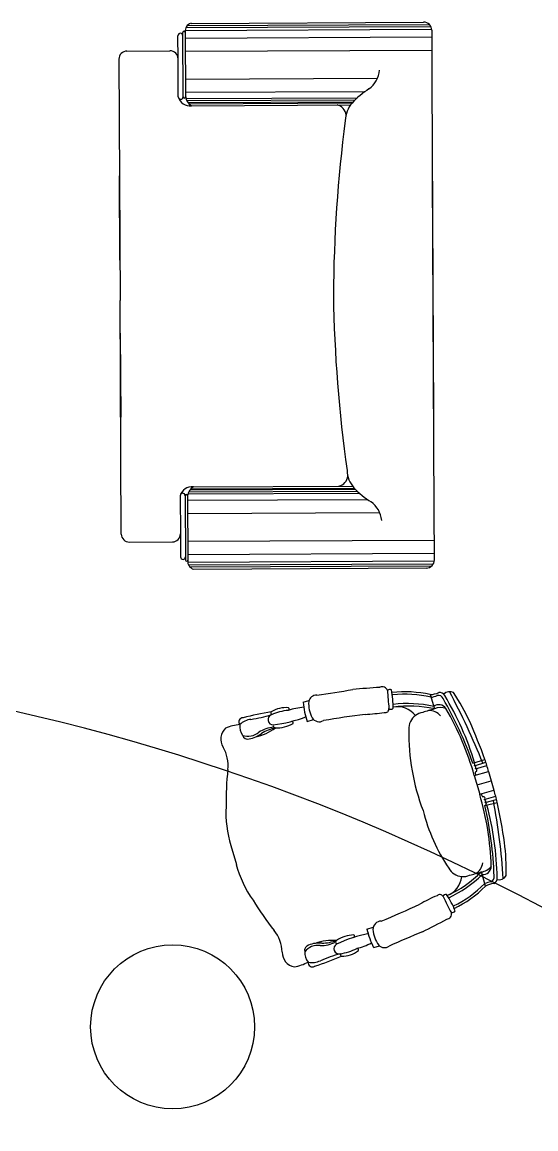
# Model space of a CAD drawing. Header units: inches. Extents: x 23642 to 146359, y -5490 to 33031.
# Drawn here: x 27562 to 28735, y 23963 to 26489 of the extents above; entities that cross this region are included whole.
import ezdxf

# ---------------------------------------------------------------- set-up
doc = ezdxf.new("R2010")
doc.units = ezdxf.units.IN
doc.header["$LTSCALE"] = 5
doc.header["$MEASUREMENT"] = 0
doc.layers.add('furn', color=7, linetype='Continuous')
doc.layers.add('Lighting', color=3, linetype='Continuous')

# ---------------------------------------------------------------- blocks, each defined once
blk = doc.blocks.new('CHAIR11')
at = {"layer": 'furn'}
for p, q in [((0.3071, 0.3591), (0.3239, 0.3591)), ((0.3032, 0.3042), (0.3218, 0.3042)), ((0.6573, 0.2808), (0.6573, 0.2388)), ((0.7187, 0.0622), (0.7547, 0.063)), ((0.7215, 0.054), (0.755, 0.0547)), ((0.7217, 0.0451), (0.7552, 0.0453)), ((0, 0.0275), (0, -0.0275)), ((0.7134, 0.0275), (0.7134, -0.0275)), ((0.7134, 0.0275), (0.7549, 0.0275)), ((0.7134, 0), (0.7549, 0)), ((0.7549, 0.0275), (0.7549, -0.0275)), ((0.7134, -0.0275), (0.7549, -0.0275)), ((0.7187, -0.0622), (0.7547, -0.063)), ((0.7215, -0.054), (0.755, -0.0547)), ((0.7217, -0.0451), (0.7552, -0.0453)), ((0.6573, -0.2808), (0.6573, -0.2388)), ((0.3032, -0.3042), (0.3218, -0.3042)), ((0.3071, -0.3591), (0.3239, -0.3591))]:
    blk.add_line(p, q, dxfattribs=at)
for centre, radius, start, end in [((0.0953, 0.313), 0.0412, 116.3042, 197.9524), ((0.0903, 0.1954), 0.1551, 79.5114, 94.9102), ((0.1581, 0.3305), 0.0432, 156.2315, 198.1303), ((0.1294, 0.3527), 0.0119, 73.6555, 203.9011), ((0.1434, 0.3028), 0.0515, 79.7981, 118.8261), ((0.1077, -0.5046), 0.869, 83.0272, 88.3516), ((0.2035, 0.7736), 0.4232, 263.0838, 271.0698), ((0.2128, 0.3356), 0.0149, 95.4866, 254.7164), ((0.2168, 0.3539), 0.00547, 130.9461, 217.0587), ((0.2307, 0.1841), 0.1674, 79.7386, 96.6219), ((0.2351, 0.2854), 0.0758, 68.1662, 106.7748), ((0.2604, 0.3529), 0.00405, 270.6787, 44.8638), ((0.2647, 0.1087), 0.2402, 80.3589, 90.9958), ((0.5322, 0.3157), 0.2293, 169.0916, 182.8855), ((0.4044, 0.327), 0.0869, 159.7706, 191.1901), ((0.3416, 0.3482), 0.0208, 67.2746, 154.7521), ((0.9802, 5.141), 4.8151, 262.4754, 263.6957), ((-0.0673, -2.4083), 2.8115, 77.7997, 79.3676), ((0.1323, 0.3176), 0.0152, 182.0325, 271.8579), ((0.1445, 0.3568), 0.0483, 235.4623, 293.3772), ((0.1912, 0.2206), 0.0959, 79.7934, 106.7023), ((0.205, 0.1661), 0.1455, 87.1596, 103.8375), ((0.2139, 0.3175), 0.00624, 144.2157, 254.3708), ((0.2701, 0.7199), 0.4034, 261.2614, 274.9429), ((0.2605, 0.3125), 0.00405, 315.1362, 89.3213), ((0.5294, 0.3248), 0.0152, 3.64, 99.7635), ((1.3617, 0.1384), 0.8384, 167.0849, 170.5833), ((0.5483, 0.3136), 0.0128, 52.6349, 107.1408), ((0.3181, 0.3452), 0.2389, 342.3321, 354.8423), ((0.4957, -0.0175), 0.3393, 61.5533, 79.8723), ((-0.0555, 0.2763), 0.1142, 339.0711, 12.1204), ((0.1416, 0.3782), 0.0764, 263.3589, 292.0141), ((0.1601, 0.4553), 0.1529, 266.8825, 289.9238), ((0.2408, 0.4064), 0.0993, 253.0948, 283.1471), ((0.3421, 0.3169), 0.0239, 196.2794, 284.293), ((0.0191, -2.6248), 2.937, 81.259, 83.5706), ((0.4957, -0.052), 0.3393, 61.5533, 80.9862), ((0.4995, -0.0101), 0.3241, 60.874, 80.0875), ((0.6739, 0.3563), 0.0773, 257.5591, 276.0522), ((0.5739, 0.7357), 0.4703, 256.6637, 263.2949), ((0.5246, 0.277), 0.0101, 235.9938, 352.1569), ((0.5415, 0.2791), 0.00769, 207.0164, 304.0132), ((0.4957, -0.0594), 0.3393, 61.5533, 81.3332), ((0.541, 0.2117), 0.0645, 22.1177, 84.8905), ((0.6672, 0.3496), 0.0773, 262.611, 276.0522), ((0.6748, 0.2587), 0.0141, 6.5867, 87.7273), ((0.6815, 0.2654), 0.0141, 6.5867, 87.7273), ((-0.3554, 0.0014), 1.0758, 3.2406, 13.9268), ((0.7055, 0.2501), 0.0245, 47.6926, 117.8898), ((-0.1184, 0.0479), 0.8429, 0.9793, 15.0665), ((-1.0702, -0.1182), 1.8242, 5.433, 12.4136), ((-0.0425, 0.0425), 0.7971, 9.7196, 16.4534), ((0.6688, -0.0308), 0.6726, 156.6755, 165.5424), ((0.6175, 0.1923), 0.0468, 110.8982, 166.4221), ((0.6166, 0.1962), 0.0428, 81.6629, 111.609), ((0.6458, -0.5212), 0.7601, 89.1348, 91.7355), ((0.6325, 0.2012), 0.0384, 21.8713, 78.7305), ((0.6659, 0.2239), 0.024, 17.4622, 111.177), ((0.6638, 0.1973), 0.0421, 53.5289, 98.8686), ((-0.0935, 0.033), 0.8069, 359.6099, 14.2123), ((1.1563, 0.0241), 0.6111, 162.9522, 184.8454), ((-1.4916, -0.1059), 2.2526, 4.2917, 7.2152), ((0.2977, 0.0363), 0.2979, 160.2122, 181.6865), ((0.3769, 0.0426), 0.3783, 357.72, 3.0545), ((0.7376, 0.0286), 0.0202, 155.6673, 183.152), ((0.7196, 0.0579), 0.00437, 295.6175, 102.3609), ((0.7206, 0.0409), 0.00426, 249.3901, 75.7776), ((0.7196, 0.0495), 0.00489, 295.4349, 66.8555), ((0.2977, -0.0363), 0.2979, 178.3135, 199.7878), ((1.0706, -0.0437), 0.5235, 178.2295, 197.7485), ((-0.0935, -0.033), 0.8069, 345.7877, 0.3901), ((0.7376, -0.0286), 0.0202, 176.848, 204.3327), ((0.3769, -0.0426), 0.3783, 356.9455, 2.28), ((-0.3554, -0.0014), 1.0758, 346.0732, 356.7594), ((-0.1184, -0.0479), 0.8429, 344.9335, 359.0207), ((-1.0702, 0.1182), 1.8242, 347.5864, 354.567), ((0.7196, -0.0579), 0.00437, 257.6391, 64.3825), ((0.7206, -0.0409), 0.00426, 284.2224, 110.6099), ((0.7196, -0.0495), 0.00489, 293.1445, 64.5651), ((-1.4916, 0.1059), 2.2526, 352.7848, 355.7083), ((0.6688, 0.0308), 0.6726, 194.4576, 203.3245), ((-0.0425, -0.0425), 0.7971, 343.5466, 350.2804), ((0.6175, -0.1923), 0.0468, 193.5779, 249.1018), ((0.6325, -0.2012), 0.0384, 281.2695, 338.1287), ((-0.0555, -0.2763), 0.1142, 347.8796, 20.9289), ((0.541, -0.2117), 0.0645, 275.1095, 337.8823), ((0.4957, 0.0594), 0.3393, 278.6668, 298.4467), ((0.4957, 0.052), 0.3393, 279.0138, 298.4467), ((0.6166, -0.1962), 0.0428, 248.391, 278.3371), ((0.6458, 0.5212), 0.7601, 268.2645, 270.8652), ((0.6659, -0.2239), 0.024, 248.823, 342.5378), ((0.6638, -0.1973), 0.0421, 261.1314, 306.4711), ((0.0191, 2.6248), 2.937, 276.4294, 278.741), ((0.5739, -0.7357), 0.4703, 96.7051, 103.3363), ((0.5246, -0.277), 0.0101, 7.8431, 124.0062), ((0.5415, -0.2791), 0.00769, 55.9868, 152.9836), ((1.3617, -0.1384), 0.8384, 189.4167, 192.9151), ((0.3181, -0.3452), 0.2389, 5.1577, 17.6679), ((0.4995, 0.0101), 0.3241, 279.9125, 299.126), ((0.6672, -0.3496), 0.0773, 83.9478, 97.389), ((0.6739, -0.3563), 0.0773, 83.9478, 102.4409), ((0.6748, -0.2587), 0.0141, 272.2727, 353.4133), ((0.6815, -0.2654), 0.0141, 272.2727, 353.4133), ((0.7055, -0.2501), 0.0245, 242.1102, 312.3074), ((0.0953, -0.313), 0.0412, 162.0476, 243.6958), ((0.1323, -0.3176), 0.0152, 88.1421, 177.9675), ((0.1445, -0.3568), 0.0483, 66.6228, 124.5377), ((0.1416, -0.3782), 0.0764, 67.9859, 96.6411), ((0.1601, -0.4553), 0.1529, 70.0762, 93.1175), ((0.205, -0.1661), 0.1455, 256.1625, 272.8404), ((0.2139, -0.3175), 0.00624, 105.6292, 215.7843), ((0.2408, -0.4064), 0.0993, 76.8529, 106.9052), ((0.2605, -0.3125), 0.00405, 270.6787, 44.8638), ((0.5322, -0.3157), 0.2293, 177.1145, 190.9084), ((0.4044, -0.327), 0.0869, 168.8099, 200.2294), ((0.3421, -0.3169), 0.0239, 75.707, 163.7206), ((0.4957, 0.0175), 0.3393, 280.1277, 298.4467), ((0.1581, -0.3305), 0.0432, 161.8697, 203.7685), ((0.1912, -0.2206), 0.0959, 253.2977, 280.2066), ((0.2128, -0.3356), 0.0149, 105.2836, 264.5134), ((0.2701, -0.7199), 0.4034, 85.0571, 98.7386), ((-0.0673, 2.4083), 2.8115, 280.6324, 282.2003), ((0.5294, -0.3248), 0.0152, 260.2365, 356.36), ((0.5483, -0.3136), 0.0128, 252.8592, 307.3651), ((0.0903, -0.1954), 0.1551, 265.0898, 280.4886), ((0.1294, -0.3527), 0.0119, 156.0989, 286.3445), ((0.1434, -0.3028), 0.0515, 241.1739, 280.2019), ((0.1077, 0.5046), 0.869, 271.6484, 276.9728), ((0.2035, -0.7736), 0.4232, 88.9302, 96.9162), ((0.2307, -0.1841), 0.1674, 263.3781, 280.2614), ((0.2168, -0.3539), 0.00547, 142.9413, 229.0539), ((0.2351, -0.2854), 0.0758, 253.2252, 291.8338), ((0.2647, -0.1087), 0.2402, 269.0042, 279.6411), ((0.2604, -0.3529), 0.00405, 315.1362, 89.3213), ((0.3416, -0.3482), 0.0208, 205.2479, 292.7254), ((0.9802, -5.141), 4.8151, 96.3043, 97.5246)]:
    blk.add_arc(centre, radius, start, end, dxfattribs=at)
blk = doc.blocks.new('DOUBLEC2')
at = {"layer": 'furn'}
for p, q in [((0.6874, 0.0661), (0.0027, 0.0661)), ((0.6837, 0.0717), (0.0069, 0.0717)), ((0.6729, 0.078), (0.0226, 0.078)), ((0, 0.0555), (0, -0.0853)), ((0.6889, 0.0366), (0, 0.0366)), ((0.6893, 0.0581), (0.0002, 0.0581)), ((0.6889, -0.1274), (0.6889, 0.0525)), ((0.696, -0.1274), (0.696, 0.0525)), ((0.7096, -0.0211), (0.7096, 0.0437)), ((0.6889, 0), (0, 0)), ((0.8524, 0.0014), (0.7322, 0.0014)), ((0.7096, -0.1274), (0.7096, -0.0211)), ((0.875, -0.0211), (0.875, -0.6741)), ((0, -0.0853), (0, -1.022)), ((0.6889, -0.078), (0.1524, -0.078)), ((0.6889, -0.1147), (0.187, -0.1147)), ((0.6882, -0.1322), (0.2087, -0.1322)), ((0.686, -0.1378), (0.2147, -0.1378)), ((0.6817, -0.1433), (0.2203, -0.1433)), ((0.6799, -0.1465), (0.2234, -0.1465)), ((0.6729, -0.1521), (0.2278, -0.1521)), ((0, -1.2843), (0, -0.3476)), ((0.875, -0.5827), (0.875, -0.3476)), ((0.875, -1.3485), (0.875, -0.6741)), ((0.875, -0.7869), (0.875, -1.022)), ((0.6882, -1.2374), (0.2087, -1.2374)), ((0.686, -1.2318), (0.2147, -1.2318)), ((0.6817, -1.2263), (0.2203, -1.2263)), ((0.6799, -1.2231), (0.2234, -1.2231)), ((0.6729, -1.2175), (0.2278, -1.2175)), ((0.6889, -1.2549), (0.187, -1.2549)), ((0.6889, -1.2422), (0.6889, -1.4221)), ((0.696, -1.2422), (0.696, -1.4221)), ((0.7096, -1.2422), (0.7096, -1.3485)), ((0, -1.4251), (0, -1.2843)), ((0.6889, -1.2916), (0.1524, -1.2916)), ((0.7096, -1.3485), (0.7096, -1.4133)), ((0.6889, -1.3696), (0, -1.3696)), ((0.8524, -1.371), (0.7322, -1.371)), ((0.6889, -1.4062), (0, -1.4062)), ((0.6893, -1.4277), (0.0002, -1.4277)), ((0.6874, -1.4357), (0.0027, -1.4357)), ((0.6837, -1.4413), (0.0069, -1.4413)), ((0.6729, -1.4476), (0.0226, -1.4476))]:
    blk.add_line(p, q, dxfattribs=at)
for centre, radius, start, end in [((0.0226, 0.0555), 0.0226, 90, 180), ((0.6679, 0.0572), 0.0215, 350.5159, 76.3948), ((0.6925, 0.0525), 0.00359, 0, 180), ((0.7028, 0.0437), 0.00678, 0, 180), ((0.7322, -0.0211), 0.0226, 90, 180), ((0.8524, -0.0211), 0.0226, 0, 90), ((0.2177, -0.0493), 0.0714, 185.0603, 234.4916), ((0.0405, -0.3187), 0.2511, 43.0708, 57.2796), ((0.1637, -0.1987), 0.0793, 2.1473, 40.5606), ((0.2731, -0.1838), 0.0325, 102.9877, 173.9113), ((0.6775, -0.1194), 0.0331, 262.0043, 345.882), ((0.656, -0.1237), 0.0331, 300.7422, 353.535), ((0.6925, -0.1274), 0.00359, 180, 0), ((0.7028, -0.1274), 0.00678, 180, 0), ((-3.6695, -0.7267), 3.9483, 0.6085, 7.7289), ((-3.6695, -0.6429), 3.9483, 352.2711, 359.3915), ((0.1637, -1.1709), 0.0793, 319.4394, 357.8527), ((0.2731, -1.1858), 0.0325, 186.0887, 257.0123), ((0.0405, -1.0509), 0.2511, 302.7204, 316.9292), ((0.6775, -1.2502), 0.0331, 14.118, 97.9957), ((0.656, -1.2459), 0.0331, 6.465, 59.2578), ((0.7028, -1.2422), 0.00678, 0, 180), ((0.2177, -1.3203), 0.0714, 125.5084, 174.9397), ((0.6925, -1.2422), 0.00359, 0, 180), ((0.7322, -1.3485), 0.0226, 180, 270), ((0.8524, -1.3485), 0.0226, 270, 360), ((0.6925, -1.4221), 0.00359, 180, 0), ((0.7028, -1.4133), 0.00678, 180, 0), ((0.0226, -1.4251), 0.0226, 180, 270), ((0.6679, -1.4268), 0.0215, 283.6052, 9.4841)]:
    blk.add_arc(centre, radius, start, end, dxfattribs=at)
blk = doc.blocks.new('A$C5D133041')
at = {"layer": 'furn', "rotation": 180}
blk.add_blockref('DOUBLEC2', (0.875, 0.078), dxfattribs=at)

msp = doc.modelspace()

# ---------------------------------------------------------------- linework, layer by layer
at = {"layer": 'furn'}
msp.add_circle((27906.06542, 24195.76766), 187.20194, dxfattribs=at)
at = {"layer": 'Lighting'}
msp.add_arc((26505.50162, 20273.12), 4757.77708, 44.28456974, 87.63629571, dxfattribs=at)

# ---------------------------------------------------------------- block references
at = {"xscale": 816.4956434692085, "yscale": 816.4956434692085, "zscale": 816.4956434692085, "rotation": 0.2834973409575022}
msp.add_blockref('A$C5D133041', (27789.22142, 25239.57775), dxfattribs=at)
at = {"layer": 'furn', "xscale": 810.5179872687673, "yscale": 810.5179872687673, "zscale": 810.5179872687673, "rotation": 16.06159848151681}
msp.add_blockref('CHAIR11', (28045.31575, 24587.89642), dxfattribs=at)

doc.saveas('drawing.dxf')
